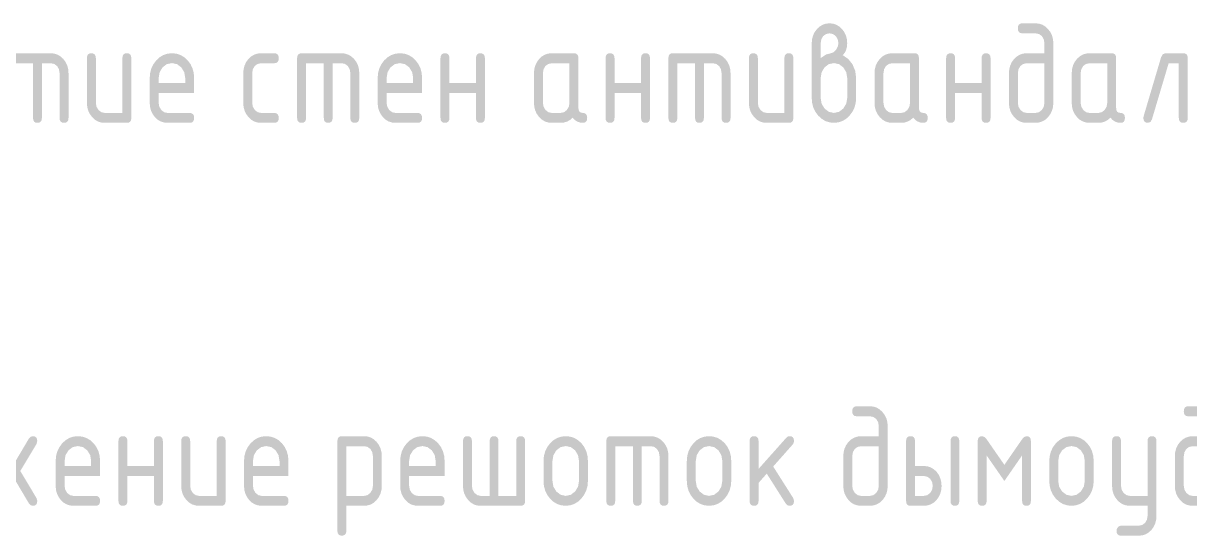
# Model space of a CAD drawing. Header units: millimetres. Extents: x 0 to 1189, y 0 to 841.
# Drawn here: x 1032.83 to 1068.28, y 81.07 to 96.65 of the extents above; entities that cross this region are included whole.
import ezdxf

# ---------------------------------------------------------------- set-up
doc = ezdxf.new("R2010")
doc.units = ezdxf.units.MM

msp = doc.modelspace()

# ---------------------------------------------------------------- hatches: boundary and pattern name
h = msp.add_hatch(color=7)
h.paths.add_polyline_path([(1057.066513, 95.593999), (1057.230086, 95.704725), (1057.379603, 95.742276), (1057.460908, 95.769768), (1057.533944, 95.84811), (1057.58817, 95.947604), (1057.605602, 96.047098), (1057.585758, 96.164645), (1057.526227, 96.263175), (1057.43879, 96.32746), (1057.334404, 96.347511), (1057.229535, 96.325807), (1057.14203, 96.263175), (1057.085875, 96.164645), (1057.066513, 96.047098)])
h.paths.add_polyline_path([(1057.737342, 95.682745), (1057.904636, 95.568712), (1058.03555, 95.40383), (1058.116992, 95.204152), (1058.14469, 94.988765), (1058.14469, 94.379121), (1058.131961, 94.228544), (1058.094116, 94.088562), (1058.031674, 93.960464), (1057.94515, 93.845545), (1057.842693, 93.748858), (1057.728661, 93.68018), (1057.604086, 93.639201), (1057.470003, 93.62561), (1057.334163, 93.639201), (1057.209278, 93.68018), (1057.095142, 93.748858), (1056.991548, 93.845545), (1056.90499, 93.962325), (1056.843547, 94.090215), (1056.806908, 94.229165), (1056.794764, 94.379121), (1056.794764, 96.047098), (1056.804686, 96.169261), (1056.834452, 96.281916), (1056.884061, 96.385062), (1056.953514, 96.4787), (1057.036205, 96.554199), (1057.126802, 96.608511), (1057.225978, 96.641326), (1057.334404, 96.652333), (1057.443114, 96.641265), (1057.543452, 96.608029), (1057.635316, 96.552571), (1057.718601, 96.474841), (1057.785823, 96.383434), (1057.834287, 96.281434), (1057.863631, 96.169201), (1057.873492, 96.047098), (1057.865009, 95.938311), (1057.839524, 95.841151), (1057.796985, 95.755876)])
h.paths.add_polyline_path([(1057.873492, 94.383531), (1057.873492, 94.988765), (1057.844622, 95.162329), (1057.756635, 95.310675), (1057.625928, 95.409549), (1057.470003, 95.441864), (1057.314078, 95.409549), (1057.183371, 95.310675), (1057.095176, 95.162329), (1057.066513, 94.988765), (1057.066513, 94.383531), (1057.095176, 94.206659), (1057.183371, 94.061621), (1057.314078, 93.960542), (1057.470003, 93.926022), (1057.625928, 93.960542), (1057.756635, 94.061621), (1057.844622, 94.208106)])
h = msp.add_hatch(color=7)
h.paths.add_polyline_path([(1064.139089, 96.047098), (1064.139089, 94.230844), (1064.129176, 94.108681), (1064.099471, 93.996026), (1064.050025, 93.89288), (1063.98089, 93.799242), (1063.897424, 93.722115), (1063.805948, 93.667984), (1063.706721, 93.636074), (1063.600001, 93.62561), (1063.328803, 93.62561), (1063.219834, 93.636074), (1063.119754, 93.667984), (1063.028976, 93.722115), (1062.947913, 93.799242), (1062.87846, 93.89288), (1062.82885, 93.996026), (1062.799085, 94.108681), (1062.789163, 94.230844), (1062.789163, 95.137042), (1062.799085, 95.259205), (1062.82885, 95.37186), (1062.87846, 95.475006), (1062.947913, 95.568643), (1063.030604, 95.64391), (1063.121201, 95.698248), (1063.220377, 95.731192), (1063.328803, 95.742276), (1063.867891, 95.742276), (1063.867891, 96.047098), (1063.84853, 96.164645), (1063.792375, 96.263175), (1063.704663, 96.325807), (1063.600001, 96.347511), (1063.192653, 96.347511), (1063.135559, 96.357028), (1063.09433, 96.385613), (1063.069327, 96.433319), (1063.060912, 96.500197), (1063.069327, 96.566757), (1063.09433, 96.614299), (1063.135559, 96.642824), (1063.192653, 96.652333), (1063.600001, 96.652333), (1063.708892, 96.641265), (1063.808842, 96.608029), (1063.899595, 96.552571), (1063.98089, 96.474841), (1064.050025, 96.383434), (1064.099471, 96.281434), (1064.129176, 96.169201)])
h.paths.add_polyline_path([(1063.867891, 94.230844), (1063.867891, 95.437454), (1063.328803, 95.437454), (1063.223934, 95.415681), (1063.136429, 95.352567), (1063.080274, 95.254313), (1063.060912, 95.137042), (1063.060912, 94.230844), (1063.080756, 94.115227), (1063.140287, 94.015319), (1063.22731, 93.948346), (1063.328803, 93.926022), (1063.600001, 93.926022), (1063.702665, 93.948346), (1063.787965, 94.015319), (1063.847979, 94.113573)])
h = msp.add_hatch(color=7)
h.dxf.hatch_style = 2
h.paths.add_polyline_path([(1032.450966, 95.742276), (1033.664742, 95.742276), (1033.773082, 95.731192), (1033.872068, 95.698248), (1033.962476, 95.64391), (1034.045081, 95.568643), (1034.114534, 95.475006), (1034.164143, 95.37186), (1034.193909, 95.259205), (1034.203831, 95.137042), (1034.203831, 93.773887), (1034.195347, 93.707698), (1034.169862, 93.661508), (1034.127324, 93.634438), (1034.067681, 93.62561), (1034.008356, 93.634438), (1033.965982, 93.661508), (1033.940557, 93.707698), (1033.932082, 93.773887), (1033.932082, 95.137042), (1033.91272, 95.254313), (1033.856565, 95.352567), (1033.769129, 95.417335), (1033.664742, 95.437454), (1033.393545, 95.437454), (1033.393545, 93.773887), (1033.385061, 93.707698), (1033.359576, 93.661508), (1033.317038, 93.634438), (1033.257394, 93.62561), (1033.200301, 93.634438), (1033.159071, 93.661508), (1033.134069, 93.707698), (1033.125654, 93.773887), (1033.125654, 95.437454), (1032.586565, 95.437454), (1032.586565, 93.773887), (1032.57809, 93.707698), (1032.552666, 93.661508), (1032.510291, 93.634438), (1032.450966, 93.62561), (1032.391323, 93.634438), (1032.348785, 93.661508), (1032.3233, 93.707698), (1032.314816, 93.773887), (1032.314816, 95.593999), (1032.3233, 95.658328), (1032.348785, 95.704725), (1032.391323, 95.732828)])
h = msp.add_hatch(color=7)
h.dxf.hatch_style = 2
h.paths.add_polyline_path([(1036.112943, 95.593999), (1036.112943, 93.773887), (1036.10446, 93.707698), (1036.078974, 93.661508), (1036.036436, 93.634438), (1035.976793, 93.62561), (1035.302657, 93.62561), (1035.193688, 93.636074), (1035.093608, 93.667984), (1035.00283, 93.722115), (1034.921767, 93.799242), (1034.852314, 93.89226), (1034.802704, 93.994373), (1034.772939, 94.106821), (1034.763017, 94.230844), (1034.763017, 95.593999), (1034.7715, 95.658328), (1034.796986, 95.704725), (1034.839524, 95.732828), (1034.899167, 95.742276), (1034.958492, 95.732828), (1035.000866, 95.704725), (1035.026291, 95.658328), (1035.034766, 95.593999), (1035.034766, 94.230844), (1035.05461, 94.115227), (1035.114141, 94.015319), (1035.201164, 93.948346), (1035.302657, 93.926022), (1035.841745, 93.926022), (1035.841745, 95.593999), (1035.850212, 95.658328), (1035.875576, 95.704725), (1035.917787, 95.732828), (1035.976793, 95.742276), (1036.036436, 95.732828), (1036.078974, 95.704725), (1036.10446, 95.658328)])
h = msp.add_hatch(color=7)
h.paths.add_polyline_path([(1037.347129, 95.441864), (1037.191204, 95.409549), (1037.060497, 95.310675), (1036.972303, 95.163776), (1036.94364, 94.988765), (1036.94364, 94.836078), (1037.750619, 94.836078), (1037.750619, 94.988765), (1037.721749, 95.163776), (1037.633761, 95.310675), (1037.503054, 95.409549)])
h.paths.add_polyline_path([(1036.94364, 94.531808), (1036.94364, 94.230844), (1036.963484, 94.115227), (1037.023015, 94.015319), (1037.110038, 93.948346), (1037.21153, 93.926022), (1037.885667, 93.926022), (1037.94531, 93.916513), (1037.987848, 93.887988), (1038.013333, 93.840446), (1038.021817, 93.773887), (1038.013333, 93.707698), (1037.987848, 93.661508), (1037.94531, 93.634438), (1037.885667, 93.62561), (1037.21153, 93.62561), (1037.102562, 93.636074), (1037.002482, 93.667984), (1036.911704, 93.722115), (1036.830641, 93.799242), (1036.761188, 93.89226), (1036.711578, 93.994373), (1036.681813, 94.106821), (1036.671891, 94.230844), (1036.671891, 94.984355), (1036.684035, 95.136861), (1036.720673, 95.277119), (1036.782116, 95.405492), (1036.868674, 95.522341), (1036.972269, 95.619028), (1037.086405, 95.687706), (1037.211289, 95.728685), (1037.347129, 95.742276), (1037.482892, 95.728746), (1037.607647, 95.688188), (1037.721758, 95.620656), (1037.825584, 95.5262), (1037.912056, 95.40967), (1037.97331, 95.28146), (1038.009759, 95.141262), (1038.021817, 94.988765), (1038.021817, 94.531808)])
h = msp.add_hatch(color=7)
h.dxf.hatch_style = 2
h.paths.add_polyline_path([(1039.787199, 95.137042), (1039.787199, 94.230844), (1039.807043, 94.115227), (1039.866574, 94.015319), (1039.953597, 93.948346), (1040.05509, 93.926022), (1040.458028, 93.926022), (1040.517671, 93.916513), (1040.56021, 93.887988), (1040.585695, 93.840446), (1040.594178, 93.773887), (1040.585695, 93.707698), (1040.56021, 93.661508), (1040.517671, 93.634438), (1040.458028, 93.62561), (1040.05509, 93.62561), (1039.946122, 93.636074), (1039.846041, 93.667984), (1039.755263, 93.722115), (1039.6742, 93.799242), (1039.604747, 93.89226), (1039.555138, 93.994373), (1039.525372, 94.106821), (1039.51545, 94.230844), (1039.51545, 95.137042), (1039.525372, 95.259205), (1039.555138, 95.37186), (1039.604747, 95.475006), (1039.6742, 95.568643), (1039.755263, 95.64391), (1039.846041, 95.698248), (1039.946122, 95.731192), (1040.05509, 95.742276), (1040.458028, 95.742276), (1040.517671, 95.732768), (1040.56021, 95.704242), (1040.585695, 95.6567), (1040.594178, 95.590141), (1040.585695, 95.523263), (1040.56021, 95.475557), (1040.517671, 95.446971), (1040.458028, 95.437454), (1040.05509, 95.437454), (1039.950221, 95.415681), (1039.862716, 95.352567), (1039.806561, 95.254313)])
h = msp.add_hatch(color=7)
h.dxf.hatch_style = 2
h.paths.add_polyline_path([(1041.288925, 95.742276), (1042.502701, 95.742276), (1042.611041, 95.731192), (1042.710027, 95.698248), (1042.800435, 95.64391), (1042.883039, 95.568643), (1042.952493, 95.475006), (1043.002102, 95.37186), (1043.031868, 95.259205), (1043.041789, 95.137042), (1043.041789, 93.773887), (1043.033306, 93.707698), (1043.007821, 93.661508), (1042.965282, 93.634438), (1042.905639, 93.62561), (1042.846315, 93.634438), (1042.80394, 93.661508), (1042.778515, 93.707698), (1042.77004, 93.773887), (1042.77004, 95.137042), (1042.750679, 95.254313), (1042.694524, 95.352567), (1042.607087, 95.417335), (1042.502701, 95.437454), (1042.231503, 95.437454), (1042.231503, 93.773887), (1042.223019, 93.707698), (1042.197534, 93.661508), (1042.154996, 93.634438), (1042.095353, 93.62561), (1042.038259, 93.634438), (1041.99703, 93.661508), (1041.972027, 93.707698), (1041.963612, 93.773887), (1041.963612, 95.437454), (1041.424524, 95.437454), (1041.424524, 93.773887), (1041.416049, 93.707698), (1041.390624, 93.661508), (1041.348249, 93.634438), (1041.288925, 93.62561), (1041.229282, 93.634438), (1041.186743, 93.661508), (1041.161258, 93.707698), (1041.152775, 93.773887), (1041.152775, 95.593999), (1041.161258, 95.658328), (1041.186743, 95.704725), (1041.229282, 95.732828)])
h = msp.add_hatch(color=7)
h.paths.add_polyline_path([(1044.276214, 95.441864), (1044.120289, 95.409549), (1043.989582, 95.310675), (1043.901388, 95.163776), (1043.872724, 94.988765), (1043.872724, 94.836078), (1044.679704, 94.836078), (1044.679704, 94.988765), (1044.650834, 95.163776), (1044.562846, 95.310675), (1044.432139, 95.409549)])
h.paths.add_polyline_path([(1043.872724, 94.531808), (1043.872724, 94.230844), (1043.892568, 94.115227), (1043.952099, 94.015319), (1044.039123, 93.948346), (1044.140615, 93.926022), (1044.814751, 93.926022), (1044.874395, 93.916513), (1044.916933, 93.887988), (1044.942418, 93.840446), (1044.950902, 93.773887), (1044.942418, 93.707698), (1044.916933, 93.661508), (1044.874395, 93.634438), (1044.814751, 93.62561), (1044.140615, 93.62561), (1044.031647, 93.636074), (1043.931567, 93.667984), (1043.840788, 93.722115), (1043.759725, 93.799242), (1043.690272, 93.89226), (1043.640663, 93.994373), (1043.610897, 94.106821), (1043.600975, 94.230844), (1043.600975, 94.984355), (1043.613119, 95.136861), (1043.649758, 95.277119), (1043.711201, 95.405492), (1043.797759, 95.522341), (1043.901353, 95.619028), (1044.015489, 95.687706), (1044.140374, 95.728685), (1044.276214, 95.742276), (1044.411977, 95.728746), (1044.536732, 95.688188), (1044.650842, 95.620656), (1044.754669, 95.5262), (1044.841141, 95.40967), (1044.902395, 95.28146), (1044.938844, 95.141262), (1044.950902, 94.988765), (1044.950902, 94.531808)])
h = msp.add_hatch(color=7)
h.dxf.hatch_style = 2
h.paths.add_polyline_path([(1045.781598, 94.531808), (1045.781598, 93.773887), (1045.773123, 93.707698), (1045.747698, 93.661508), (1045.705324, 93.634438), (1045.645999, 93.62561), (1045.586356, 93.634438), (1045.543818, 93.661508), (1045.518333, 93.707698), (1045.509849, 93.773887), (1045.509849, 95.593999), (1045.518333, 95.658328), (1045.543818, 95.704725), (1045.586356, 95.732828), (1045.645999, 95.742276), (1045.705324, 95.732828), (1045.747698, 95.704725), (1045.773123, 95.658328), (1045.781598, 95.593999), (1045.781598, 94.836078), (1046.588577, 94.836078), (1046.588577, 95.593999), (1046.597044, 95.658328), (1046.622408, 95.704725), (1046.664619, 95.732828), (1046.723625, 95.742276), (1046.783268, 95.732828), (1046.825807, 95.704725), (1046.851292, 95.658328), (1046.859775, 95.593999), (1046.859775, 93.773887), (1046.851292, 93.707698), (1046.825807, 93.661508), (1046.783268, 93.634438), (1046.723625, 93.62561), (1046.664619, 93.634438), (1046.622408, 93.661508), (1046.597044, 93.707698), (1046.588577, 93.773887), (1046.588577, 94.531808)])
h = msp.add_hatch(color=7)
h.paths.add_polyline_path([(1049.430893, 95.437454), (1048.891804, 95.437454), (1048.786936, 95.415681), (1048.69943, 95.352567), (1048.643275, 95.254313), (1048.623914, 95.137042), (1048.623914, 94.230844), (1048.643757, 94.115227), (1048.703289, 94.015319), (1048.790312, 93.948346), (1048.891804, 93.926022), (1049.163002, 93.926022), (1049.265666, 93.948346), (1049.350967, 94.015319), (1049.41098, 94.113573), (1049.430893, 94.230844)])
h.paths.add_polyline_path([(1049.96943, 93.773887), (1049.961093, 93.707698), (1049.936219, 93.661508), (1049.895016, 93.634438), (1049.83769, 93.62561), (1049.746584, 93.635187), (1049.664884, 93.664195), (1049.592278, 93.713046), (1049.528458, 93.782155), (1049.448721, 93.713046), (1049.36144, 93.664195), (1049.266303, 93.635187), (1049.163002, 93.62561), (1048.891804, 93.62561), (1048.782836, 93.636074), (1048.682756, 93.667984), (1048.591978, 93.722115), (1048.510914, 93.799242), (1048.441461, 93.89226), (1048.391852, 93.994373), (1048.362086, 94.106821), (1048.352164, 94.230844), (1048.352164, 95.137042), (1048.362086, 95.259205), (1048.391852, 95.37186), (1048.441461, 95.475006), (1048.510914, 95.568643), (1048.591978, 95.64391), (1048.682756, 95.698248), (1048.782836, 95.731192), (1048.891804, 95.742276), (1049.565941, 95.742276), (1049.625584, 95.732828), (1049.668122, 95.704725), (1049.693607, 95.658328), (1049.702091, 95.593999), (1049.702091, 94.078709), (1049.710566, 94.011831), (1049.73599, 93.964125), (1049.778365, 93.935539), (1049.83769, 93.926022), (1049.895016, 93.916513), (1049.936219, 93.887988), (1049.961093, 93.840446)])
h = msp.add_hatch(color=7)
h.dxf.hatch_style = 2
h.paths.add_polyline_path([(1050.800565, 94.531808), (1050.800565, 93.773887), (1050.79209, 93.707698), (1050.766665, 93.661508), (1050.724291, 93.634438), (1050.664966, 93.62561), (1050.605323, 93.634438), (1050.562785, 93.661508), (1050.537299, 93.707698), (1050.528816, 93.773887), (1050.528816, 95.593999), (1050.537299, 95.658328), (1050.562785, 95.704725), (1050.605323, 95.732828), (1050.664966, 95.742276), (1050.724291, 95.732828), (1050.766665, 95.704725), (1050.79209, 95.658328), (1050.800565, 95.593999), (1050.800565, 94.836078), (1051.607544, 94.836078), (1051.607544, 95.593999), (1051.616011, 95.658328), (1051.641375, 95.704725), (1051.683586, 95.732828), (1051.742592, 95.742276), (1051.802235, 95.732828), (1051.844773, 95.704725), (1051.870259, 95.658328), (1051.878742, 95.593999), (1051.878742, 93.773887), (1051.870259, 93.707698), (1051.844773, 93.661508), (1051.802235, 93.634438), (1051.742592, 93.62561), (1051.683586, 93.634438), (1051.641375, 93.661508), (1051.616011, 93.707698), (1051.607544, 93.773887), (1051.607544, 94.531808)])
h = msp.add_hatch(color=7)
h.dxf.hatch_style = 2
h.paths.add_polyline_path([(1052.57384, 95.742276), (1053.787616, 95.742276), (1053.895956, 95.731192), (1053.994942, 95.698248), (1054.08535, 95.64391), (1054.167954, 95.568643), (1054.237408, 95.475006), (1054.287017, 95.37186), (1054.316783, 95.259205), (1054.326704, 95.137042), (1054.326704, 93.773887), (1054.318221, 93.707698), (1054.292736, 93.661508), (1054.250197, 93.634438), (1054.190554, 93.62561), (1054.13123, 93.634438), (1054.088855, 93.661508), (1054.06343, 93.707698), (1054.054955, 93.773887), (1054.054955, 95.137042), (1054.035594, 95.254313), (1053.979439, 95.352567), (1053.892002, 95.417335), (1053.787616, 95.437454), (1053.516418, 95.437454), (1053.516418, 93.773887), (1053.507934, 93.707698), (1053.482449, 93.661508), (1053.439911, 93.634438), (1053.380268, 93.62561), (1053.323174, 93.634438), (1053.281945, 93.661508), (1053.256942, 93.707698), (1053.248527, 93.773887), (1053.248527, 95.437454), (1052.709439, 95.437454), (1052.709439, 93.773887), (1052.700964, 93.707698), (1052.675539, 93.661508), (1052.633164, 93.634438), (1052.57384, 93.62561), (1052.514197, 93.634438), (1052.471658, 93.661508), (1052.446173, 93.707698), (1052.43769, 93.773887), (1052.43769, 95.593999), (1052.446173, 95.658328), (1052.471658, 95.704725), (1052.514197, 95.732828)])
h = msp.add_hatch(color=7)
h.dxf.hatch_style = 2
h.paths.add_polyline_path([(1056.235817, 95.593999), (1056.235817, 93.773887), (1056.227333, 93.707698), (1056.201848, 93.661508), (1056.15931, 93.634438), (1056.099666, 93.62561), (1055.42553, 93.62561), (1055.316562, 93.636074), (1055.216482, 93.667984), (1055.125703, 93.722115), (1055.04464, 93.799242), (1054.975187, 93.89226), (1054.925578, 93.994373), (1054.895812, 94.106821), (1054.88589, 94.230844), (1054.88589, 95.593999), (1054.894374, 95.658328), (1054.919859, 95.704725), (1054.962397, 95.732828), (1055.02204, 95.742276), (1055.081365, 95.732828), (1055.12374, 95.704725), (1055.149165, 95.658328), (1055.157639, 95.593999), (1055.157639, 94.230844), (1055.177483, 94.115227), (1055.237014, 94.015319), (1055.324038, 93.948346), (1055.42553, 93.926022), (1055.964619, 93.926022), (1055.964619, 95.593999), (1055.973085, 95.658328), (1055.998449, 95.704725), (1056.04066, 95.732828), (1056.099666, 95.742276), (1056.15931, 95.732828), (1056.201848, 95.704725), (1056.227333, 95.658328)])
h = msp.add_hatch(color=7)
h.paths.add_polyline_path([(1059.782366, 95.437454), (1059.243278, 95.437454), (1059.138409, 95.415681), (1059.050903, 95.352567), (1058.994748, 95.254313), (1058.975387, 95.137042), (1058.975387, 94.230844), (1058.995231, 94.115227), (1059.054762, 94.015319), (1059.141785, 93.948346), (1059.243278, 93.926022), (1059.514475, 93.926022), (1059.617139, 93.948346), (1059.70244, 94.015319), (1059.762453, 94.113573), (1059.782366, 94.230844)])
h.paths.add_polyline_path([(1060.320903, 93.773887), (1060.312566, 93.707698), (1060.287693, 93.661508), (1060.246489, 93.634438), (1060.189163, 93.62561), (1060.098057, 93.635187), (1060.016357, 93.664195), (1059.943752, 93.713046), (1059.879931, 93.782155), (1059.800194, 93.713046), (1059.712913, 93.664195), (1059.617777, 93.635187), (1059.514475, 93.62561), (1059.243278, 93.62561), (1059.134309, 93.636074), (1059.034229, 93.667984), (1058.943451, 93.722115), (1058.862388, 93.799242), (1058.792935, 93.89226), (1058.743325, 93.994373), (1058.71356, 94.106821), (1058.703638, 94.230844), (1058.703638, 95.137042), (1058.71356, 95.259205), (1058.743325, 95.37186), (1058.792935, 95.475006), (1058.862388, 95.568643), (1058.943451, 95.64391), (1059.034229, 95.698248), (1059.134309, 95.731192), (1059.243278, 95.742276), (1059.917414, 95.742276), (1059.977057, 95.732828), (1060.019595, 95.704725), (1060.04508, 95.658328), (1060.053564, 95.593999), (1060.053564, 94.078709), (1060.062039, 94.011831), (1060.087464, 93.964125), (1060.129838, 93.935539), (1060.189163, 93.926022), (1060.246489, 93.916513), (1060.287693, 93.887988), (1060.312566, 93.840446)])
h = msp.add_hatch(color=7)
h.dxf.hatch_style = 2
h.paths.add_polyline_path([(1061.152038, 94.531808), (1061.152038, 93.773887), (1061.143563, 93.707698), (1061.118139, 93.661508), (1061.075764, 93.634438), (1061.016439, 93.62561), (1060.956796, 93.634438), (1060.914258, 93.661508), (1060.888773, 93.707698), (1060.880289, 93.773887), (1060.880289, 95.593999), (1060.888773, 95.658328), (1060.914258, 95.704725), (1060.956796, 95.732828), (1061.016439, 95.742276), (1061.075764, 95.732828), (1061.118139, 95.704725), (1061.143563, 95.658328), (1061.152038, 95.593999), (1061.152038, 94.836078), (1061.959018, 94.836078), (1061.959018, 95.593999), (1061.967484, 95.658328), (1061.992848, 95.704725), (1062.035059, 95.732828), (1062.094065, 95.742276), (1062.153709, 95.732828), (1062.196247, 95.704725), (1062.221732, 95.658328), (1062.230215, 95.593999), (1062.230215, 93.773887), (1062.221732, 93.707698), (1062.196247, 93.661508), (1062.153709, 93.634438), (1062.094065, 93.62561), (1062.035059, 93.634438), (1061.992848, 93.661508), (1061.967484, 93.707698), (1061.959018, 93.773887), (1061.959018, 94.531808)])
h = msp.add_hatch(color=7)
h.paths.add_polyline_path([(1065.776765, 95.437454), (1065.237676, 95.437454), (1065.132808, 95.415681), (1065.045302, 95.352567), (1064.989147, 95.254313), (1064.969786, 95.137042), (1064.969786, 94.230844), (1064.98963, 94.115227), (1065.049161, 94.015319), (1065.136184, 93.948346), (1065.237676, 93.926022), (1065.508874, 93.926022), (1065.611538, 93.948346), (1065.696839, 94.015319), (1065.756852, 94.113573), (1065.776765, 94.230844)])
h.paths.add_polyline_path([(1066.315302, 93.773887), (1066.306965, 93.707698), (1066.282092, 93.661508), (1066.240888, 93.634438), (1066.183562, 93.62561), (1066.092456, 93.635187), (1066.010756, 93.664195), (1065.938151, 93.713046), (1065.87433, 93.782155), (1065.794593, 93.713046), (1065.707312, 93.664195), (1065.612176, 93.635187), (1065.508874, 93.62561), (1065.237676, 93.62561), (1065.128708, 93.636074), (1065.028628, 93.667984), (1064.93785, 93.722115), (1064.856787, 93.799242), (1064.787334, 93.89226), (1064.737724, 93.994373), (1064.707959, 94.106821), (1064.698037, 94.230844), (1064.698037, 95.137042), (1064.707959, 95.259205), (1064.737724, 95.37186), (1064.787334, 95.475006), (1064.856787, 95.568643), (1064.93785, 95.64391), (1065.028628, 95.698248), (1065.128708, 95.731192), (1065.237676, 95.742276), (1065.911813, 95.742276), (1065.971456, 95.732828), (1066.013994, 95.704725), (1066.039479, 95.658328), (1066.047963, 95.593999), (1066.047963, 94.078709), (1066.056438, 94.011831), (1066.081863, 93.964125), (1066.124237, 93.935539), (1066.183562, 93.926022), (1066.240888, 93.916513), (1066.282092, 93.887988), (1066.306965, 93.840446)])
h = msp.add_hatch(color=7)
h.dxf.hatch_style = 2
h.paths.add_polyline_path([(1067.549927, 95.742276), (1068.088464, 95.742276), (1068.148107, 95.732828), (1068.190646, 95.704725), (1068.216131, 95.658328), (1068.224614, 95.593999), (1068.224614, 93.773887), (1068.216131, 93.707698), (1068.190646, 93.661508), (1068.148107, 93.634438), (1068.088464, 93.62561), (1068.029458, 93.634438), (1067.987247, 93.661508), (1067.961883, 93.707698), (1067.953416, 93.773887), (1067.953416, 95.437454), (1067.644185, 95.437454), (1067.134862, 93.727033), (1067.0898, 93.650897), (1067.010838, 93.62561), (1066.951195, 93.635118), (1066.908657, 93.663643), (1066.883172, 93.711186), (1066.874688, 93.777745), (1066.882956, 93.824598), (1067.414328, 95.619355), (1067.467658, 95.712648)])
h = msp.add_hatch(color=7)
h.paths.add_polyline_path([(1059.104485, 84.398351), (1059.104485, 82.582097), (1059.094572, 82.459934), (1059.064867, 82.347279), (1059.015421, 82.244133), (1058.946287, 82.150495), (1058.862821, 82.073368), (1058.771345, 82.019237), (1058.672117, 81.987327), (1058.565397, 81.976862), (1058.294199, 81.976862), (1058.185231, 81.987327), (1058.085151, 82.019237), (1057.994372, 82.073368), (1057.913309, 82.150495), (1057.843856, 82.244133), (1057.794247, 82.347279), (1057.764481, 82.459934), (1057.754559, 82.582097), (1057.754559, 83.488295), (1057.764481, 83.610458), (1057.794247, 83.723112), (1057.843856, 83.826258), (1057.913309, 83.919896), (1057.996, 83.995163), (1058.086598, 84.049501), (1058.185773, 84.082444), (1058.294199, 84.093529), (1058.833287, 84.093529), (1058.833287, 84.398351), (1058.813926, 84.515898), (1058.757771, 84.614427), (1058.670059, 84.677059), (1058.565397, 84.698763), (1058.158049, 84.698763), (1058.100955, 84.70828), (1058.059726, 84.736866), (1058.034723, 84.784572), (1058.026308, 84.85145), (1058.034723, 84.918009), (1058.059726, 84.965551), (1058.100955, 84.994077), (1058.158049, 85.003585), (1058.565397, 85.003585), (1058.674288, 84.992518), (1058.774239, 84.959281), (1058.864991, 84.903824), (1058.946287, 84.826094), (1059.015421, 84.734687), (1059.064867, 84.632686), (1059.094572, 84.520454)])
h.paths.add_polyline_path([(1058.833287, 82.582097), (1058.833287, 83.788707), (1058.294199, 83.788707), (1058.18933, 83.766934), (1058.101825, 83.70382), (1058.04567, 83.605566), (1058.026308, 83.488295), (1058.026308, 82.582097), (1058.046152, 82.466479), (1058.105683, 82.366571), (1058.192706, 82.299599), (1058.294199, 82.277275), (1058.565397, 82.277275), (1058.668061, 82.299599), (1058.753361, 82.366571), (1058.813375, 82.464826)])
h = msp.add_hatch(color=7)
h.paths.add_polyline_path([(1069.182748, 84.398351), (1069.182748, 82.582097), (1069.172835, 82.459934), (1069.14313, 82.347279), (1069.093684, 82.244133), (1069.02455, 82.150495), (1068.941084, 82.073368), (1068.849608, 82.019237), (1068.75038, 81.987327), (1068.64366, 81.976862), (1068.372462, 81.976862), (1068.263494, 81.987327), (1068.163414, 82.019237), (1068.072635, 82.073368), (1067.991572, 82.150495), (1067.922119, 82.244133), (1067.87251, 82.347279), (1067.842744, 82.459934), (1067.832822, 82.582097), (1067.832822, 83.488295), (1067.842744, 83.610458), (1067.87251, 83.723112), (1067.922119, 83.826258), (1067.991572, 83.919896), (1068.074263, 83.995163), (1068.164861, 84.049501), (1068.264036, 84.082444), (1068.372462, 84.093529), (1068.911551, 84.093529), (1068.911551, 84.398351), (1068.892189, 84.515898), (1068.836034, 84.614427), (1068.748322, 84.677059), (1068.64366, 84.698763), (1068.236312, 84.698763), (1068.179218, 84.70828), (1068.137989, 84.736866), (1068.112986, 84.784572), (1068.104571, 84.85145), (1068.112986, 84.918009), (1068.137989, 84.965551), (1068.179218, 84.994077), (1068.236312, 85.003585), (1068.64366, 85.003585), (1068.752551, 84.992518), (1068.852502, 84.959281), (1068.943254, 84.903824), (1069.02455, 84.826094), (1069.093684, 84.734687), (1069.14313, 84.632686), (1069.172835, 84.520454)])
h.paths.add_polyline_path([(1068.911551, 82.582097), (1068.911551, 83.788707), (1068.372462, 83.788707), (1068.267593, 83.766934), (1068.180088, 83.70382), (1068.123933, 83.605566), (1068.104571, 83.488295), (1068.104571, 82.582097), (1068.124415, 82.466479), (1068.183946, 82.366571), (1068.27097, 82.299599), (1068.372462, 82.277275), (1068.64366, 82.277275), (1068.746324, 82.299599), (1068.831624, 82.366571), (1068.891638, 82.464826)])
h = msp.add_hatch(color=7)
h.dxf.hatch_style = 2
h.paths.add_polyline_path([(1032.175831, 82.988894), (1031.614143, 82.040252), (1031.566118, 81.992641), (1031.501143, 81.976862), (1031.449674, 81.986922), (1031.406886, 82.019306), (1031.376018, 82.069122), (1031.364993, 82.125139), (1031.387593, 82.209475), (1031.881482, 83.035196), (1031.387593, 83.856506), (1031.364993, 83.945252), (1031.373477, 84.009581), (1031.398962, 84.055977), (1031.4415, 84.084081), (1031.501143, 84.093529), (1031.566118, 84.07775), (1031.614143, 84.030139), (1032.175831, 83.081498), (1032.175831, 83.945252), (1032.184246, 84.009581), (1032.209248, 84.055977), (1032.250478, 84.084081), (1032.307571, 84.093529), (1032.367215, 84.084081), (1032.409753, 84.055977), (1032.435238, 84.009581), (1032.443722, 83.945252), (1032.443722, 83.081498), (1033.004859, 84.030139), (1033.053297, 84.07775), (1033.117858, 84.093529), (1033.177501, 84.084081), (1033.220039, 84.055977), (1033.245524, 84.009581), (1033.254008, 83.945252), (1033.231408, 83.856506), (1032.737519, 83.035196), (1033.231408, 82.209475), (1033.254008, 82.125139), (1033.245524, 82.05895), (1033.220039, 82.01276), (1033.177501, 81.98569), (1033.117858, 81.976862), (1033.053297, 81.992641), (1033.004859, 82.040252), (1032.443722, 82.988894), (1032.443722, 82.125139), (1032.435238, 82.05895), (1032.409753, 82.01276), (1032.367215, 81.98569), (1032.307571, 81.976862), (1032.250478, 81.98569), (1032.209248, 82.01276), (1032.184246, 82.05895), (1032.175831, 82.125139)])
h = msp.add_hatch(color=7)
h.paths.add_polyline_path([(1034.4881, 83.793117), (1034.332175, 83.760802), (1034.201468, 83.661927), (1034.113274, 83.515028), (1034.084611, 83.340018), (1034.084611, 83.187331), (1034.89159, 83.187331), (1034.89159, 83.340018), (1034.86272, 83.515028), (1034.774732, 83.661927), (1034.644025, 83.760802)])
h.paths.add_polyline_path([(1034.084611, 82.88306), (1034.084611, 82.582097), (1034.104455, 82.466479), (1034.163986, 82.366571), (1034.251009, 82.299599), (1034.352501, 82.277275), (1035.026638, 82.277275), (1035.086281, 82.267766), (1035.128819, 82.239241), (1035.154304, 82.191698), (1035.162788, 82.125139), (1035.154304, 82.05895), (1035.128819, 82.01276), (1035.086281, 81.98569), (1035.026638, 81.976862), (1034.352501, 81.976862), (1034.243533, 81.987327), (1034.143453, 82.019237), (1034.052675, 82.073368), (1033.971612, 82.150495), (1033.902159, 82.243513), (1033.852549, 82.345625), (1033.822784, 82.458073), (1033.812862, 82.582097), (1033.812862, 83.335608), (1033.825006, 83.488114), (1033.861644, 83.628372), (1033.923088, 83.756745), (1034.009646, 83.873594), (1034.11324, 83.970281), (1034.227376, 84.038959), (1034.35226, 84.079938), (1034.4881, 84.093529), (1034.623863, 84.079998), (1034.748619, 84.039441), (1034.862729, 83.971908), (1034.966555, 83.877453), (1035.053027, 83.760922), (1035.114281, 83.632713), (1035.15073, 83.492515), (1035.162788, 83.340018), (1035.162788, 82.88306)])
h = msp.add_hatch(color=7)
h.dxf.hatch_style = 2
h.paths.add_polyline_path([(1035.993152, 82.88306), (1035.993152, 82.125139), (1035.984677, 82.05895), (1035.959253, 82.01276), (1035.916878, 81.98569), (1035.857553, 81.976862), (1035.79791, 81.98569), (1035.755372, 82.01276), (1035.729887, 82.05895), (1035.721403, 82.125139), (1035.721403, 83.945252), (1035.729887, 84.009581), (1035.755372, 84.055977), (1035.79791, 84.084081), (1035.857553, 84.093529), (1035.916878, 84.084081), (1035.959253, 84.055977), (1035.984677, 84.009581), (1035.993152, 83.945252), (1035.993152, 83.187331), (1036.800132, 83.187331), (1036.800132, 83.945252), (1036.808598, 84.009581), (1036.833962, 84.055977), (1036.876173, 84.084081), (1036.935179, 84.093529), (1036.994822, 84.084081), (1037.037361, 84.055977), (1037.062846, 84.009581), (1037.071329, 83.945252), (1037.071329, 82.125139), (1037.062846, 82.05895), (1037.037361, 82.01276), (1036.994822, 81.98569), (1036.935179, 81.976862), (1036.876173, 81.98569), (1036.833962, 82.01276), (1036.808598, 82.05895), (1036.800132, 82.125139), (1036.800132, 82.88306)])
h = msp.add_hatch(color=7)
h.dxf.hatch_style = 2
h.paths.add_polyline_path([(1038.979871, 83.945252), (1038.979871, 82.125139), (1038.971387, 82.05895), (1038.945902, 82.01276), (1038.903364, 81.98569), (1038.843721, 81.976862), (1038.169585, 81.976862), (1038.060616, 81.987327), (1037.960536, 82.019237), (1037.869758, 82.073368), (1037.788695, 82.150495), (1037.719242, 82.243513), (1037.669632, 82.345625), (1037.639867, 82.458073), (1037.629945, 82.582097), (1037.629945, 83.945252), (1037.638428, 84.009581), (1037.663913, 84.055977), (1037.706452, 84.084081), (1037.766095, 84.093529), (1037.825419, 84.084081), (1037.867794, 84.055977), (1037.893219, 84.009581), (1037.901694, 83.945252), (1037.901694, 82.582097), (1037.921538, 82.466479), (1037.981069, 82.366571), (1038.068092, 82.299599), (1038.169585, 82.277275), (1038.708673, 82.277275), (1038.708673, 83.945252), (1038.717139, 84.009581), (1038.742504, 84.055977), (1038.784715, 84.084081), (1038.843721, 84.093529), (1038.903364, 84.084081), (1038.945902, 84.055977), (1038.971387, 84.009581)])
h = msp.add_hatch(color=7)
h.paths.add_polyline_path([(1040.213725, 83.793117), (1040.0578, 83.760802), (1039.927093, 83.661927), (1039.838899, 83.515028), (1039.810235, 83.340018), (1039.810235, 83.187331), (1040.617215, 83.187331), (1040.617215, 83.340018), (1040.588345, 83.515028), (1040.500357, 83.661927), (1040.36965, 83.760802)])
h.paths.add_polyline_path([(1039.810235, 82.88306), (1039.810235, 82.582097), (1039.830079, 82.466479), (1039.88961, 82.366571), (1039.976634, 82.299599), (1040.078126, 82.277275), (1040.752262, 82.277275), (1040.811906, 82.267766), (1040.854444, 82.239241), (1040.879929, 82.191698), (1040.888413, 82.125139), (1040.879929, 82.05895), (1040.854444, 82.01276), (1040.811906, 81.98569), (1040.752262, 81.976862), (1040.078126, 81.976862), (1039.969158, 81.987327), (1039.869078, 82.019237), (1039.778299, 82.073368), (1039.697236, 82.150495), (1039.627783, 82.243513), (1039.578174, 82.345625), (1039.548408, 82.458073), (1039.538486, 82.582097), (1039.538486, 83.335608), (1039.55063, 83.488114), (1039.587269, 83.628372), (1039.648712, 83.756745), (1039.73527, 83.873594), (1039.838864, 83.970281), (1039.953, 84.038959), (1040.077885, 84.079938), (1040.213725, 84.093529), (1040.349488, 84.079998), (1040.474243, 84.039441), (1040.588353, 83.971908), (1040.69218, 83.877453), (1040.778652, 83.760922), (1040.839906, 83.632713), (1040.876355, 83.492515), (1040.888413, 83.340018), (1040.888413, 82.88306)])
h = msp.add_hatch(color=7)
h.paths.add_polyline_path([(1042.377013, 83.945252), (1042.385497, 84.009581), (1042.410982, 84.055977), (1042.45352, 84.084081), (1042.513163, 84.093529), (1043.187851, 84.093529), (1043.296742, 84.082444), (1043.396693, 84.049501), (1043.487445, 83.995163), (1043.568741, 83.919896), (1043.637875, 83.826258), (1043.687321, 83.723112), (1043.717026, 83.610458), (1043.726939, 83.488295), (1043.726939, 82.582097), (1043.717026, 82.459934), (1043.687321, 82.347279), (1043.637875, 82.244133), (1043.568741, 82.150495), (1043.487445, 82.073368), (1043.396693, 82.019237), (1043.296742, 81.987327), (1043.187851, 81.976862), (1042.648762, 81.976862), (1042.648762, 81.215083), (1042.640287, 81.150754), (1042.614863, 81.104357), (1042.572488, 81.076254), (1042.513163, 81.066806), (1042.45352, 81.076254), (1042.410982, 81.104357), (1042.385497, 81.150754), (1042.377013, 81.215083)])
h.paths.add_polyline_path([(1042.648762, 83.788707), (1042.648762, 82.277275), (1043.187851, 82.277275), (1043.290515, 82.299599), (1043.375815, 82.366571), (1043.435829, 82.464826), (1043.455742, 82.582097), (1043.455742, 83.488295), (1043.43638, 83.605566), (1043.380225, 83.70382), (1043.292513, 83.768588), (1043.187851, 83.788707)])
h = msp.add_hatch(color=7)
h.paths.add_polyline_path([(1044.960793, 83.793117), (1044.804868, 83.760802), (1044.674162, 83.661927), (1044.585967, 83.515028), (1044.557304, 83.340018), (1044.557304, 83.187331), (1045.364283, 83.187331), (1045.364283, 83.340018), (1045.335413, 83.515028), (1045.247425, 83.661927), (1045.116719, 83.760802)])
h.paths.add_polyline_path([(1044.557304, 82.88306), (1044.557304, 82.582097), (1044.577148, 82.466479), (1044.636679, 82.366571), (1044.723702, 82.299599), (1044.825195, 82.277275), (1045.499331, 82.277275), (1045.558974, 82.267766), (1045.601512, 82.239241), (1045.626997, 82.191698), (1045.635481, 82.125139), (1045.626997, 82.05895), (1045.601512, 82.01276), (1045.558974, 81.98569), (1045.499331, 81.976862), (1044.825195, 81.976862), (1044.716226, 81.987327), (1044.616146, 82.019237), (1044.525368, 82.073368), (1044.444305, 82.150495), (1044.374852, 82.243513), (1044.325242, 82.345625), (1044.295477, 82.458073), (1044.285555, 82.582097), (1044.285555, 83.335608), (1044.297699, 83.488114), (1044.334337, 83.628372), (1044.395781, 83.756745), (1044.482339, 83.873594), (1044.585933, 83.970281), (1044.700069, 84.038959), (1044.824953, 84.079938), (1044.960793, 84.093529), (1045.096556, 84.079998), (1045.221312, 84.039441), (1045.335422, 83.971908), (1045.439248, 83.877453), (1045.52572, 83.760922), (1045.586974, 83.632713), (1045.623423, 83.492515), (1045.635481, 83.340018), (1045.635481, 82.88306)])
h = msp.add_hatch(color=7)
h.dxf.hatch_style = 2
h.paths.add_polyline_path([(1047.946961, 81.976862), (1046.722161, 81.976862), (1046.618256, 81.987327), (1046.521794, 82.019237), (1046.433186, 82.073368), (1046.352846, 82.150495), (1046.283393, 82.243315), (1046.233784, 82.344041), (1046.204018, 82.452725), (1046.194096, 82.569419), (1046.194096, 83.945252), (1046.20258, 84.009581), (1046.228065, 84.055977), (1046.270603, 84.084081), (1046.330246, 84.093529), (1046.389571, 84.084081), (1046.431946, 84.055977), (1046.457371, 84.009581), (1046.465845, 83.945252), (1046.465845, 82.582097), (1046.485689, 82.466479), (1046.54522, 82.366571), (1046.632244, 82.299599), (1046.733736, 82.277275), (1047.004934, 82.277275), (1047.004934, 83.945252), (1047.013349, 84.009581), (1047.038351, 84.055977), (1047.079581, 84.084081), (1047.136674, 84.093529), (1047.196318, 84.084081), (1047.238856, 84.055977), (1047.264341, 84.009581), (1047.272825, 83.945252), (1047.272825, 82.277275), (1047.811362, 82.277275), (1047.811362, 83.945252), (1047.819837, 84.009581), (1047.845262, 84.055977), (1047.887636, 84.084081), (1047.946961, 84.093529), (1048.006604, 84.084081), (1048.049142, 84.055977), (1048.074628, 84.009581), (1048.083111, 83.945252), (1048.083111, 82.125139), (1048.074628, 82.05895), (1048.049142, 82.01276), (1048.006604, 81.98569)])
h = msp.add_hatch(color=7)
h.paths.add_polyline_path([(1048.641965, 82.730374), (1048.641965, 83.335608), (1048.654109, 83.488114), (1048.690747, 83.628372), (1048.752191, 83.756745), (1048.838749, 83.873594), (1048.942343, 83.970281), (1049.056479, 84.038959), (1049.181363, 84.079938), (1049.317203, 84.093529), (1049.452966, 84.079998), (1049.577722, 84.039441), (1049.691832, 83.971908), (1049.795658, 83.877453), (1049.88213, 83.760853), (1049.943384, 83.632162), (1049.979833, 83.490654), (1049.991891, 83.335608), (1049.991891, 82.730374), (1049.979161, 82.580417), (1049.941317, 82.441468), (1049.878875, 82.313577), (1049.792351, 82.196797), (1049.689894, 82.100111), (1049.575861, 82.031433), (1049.451287, 81.990453), (1049.317203, 81.976862), (1049.181363, 81.990453), (1049.056479, 82.031433), (1048.942343, 82.100111), (1048.838749, 82.196797), (1048.752191, 82.313577), (1048.690747, 82.441468), (1048.654109, 82.580417)])
h.paths.add_polyline_path([(1049.720693, 82.734783), (1049.720693, 83.340018), (1049.691823, 83.513582), (1049.603835, 83.661927), (1049.473128, 83.760802), (1049.317203, 83.793117), (1049.161278, 83.760802), (1049.030572, 83.661927), (1048.942377, 83.513582), (1048.913714, 83.340018), (1048.913714, 82.734783), (1048.942377, 82.557912), (1049.030572, 82.412874), (1049.161278, 82.311794), (1049.317203, 82.277275), (1049.473128, 82.311794), (1049.603835, 82.412874), (1049.691823, 82.559359)])
h = msp.add_hatch(color=7)
h.dxf.hatch_style = 2
h.paths.add_polyline_path([(1050.686656, 84.093529), (1051.900433, 84.093529), (1052.008772, 84.082444), (1052.107758, 84.049501), (1052.198166, 83.995163), (1052.280771, 83.919896), (1052.350224, 83.826258), (1052.399834, 83.723112), (1052.429599, 83.610458), (1052.439521, 83.488295), (1052.439521, 82.125139), (1052.431038, 82.05895), (1052.405552, 82.01276), (1052.363014, 81.98569), (1052.303371, 81.976862), (1052.244046, 81.98569), (1052.201672, 82.01276), (1052.176247, 82.05895), (1052.167772, 82.125139), (1052.167772, 83.488295), (1052.14841, 83.605566), (1052.092255, 83.70382), (1052.004819, 83.768588), (1051.900433, 83.788707), (1051.629235, 83.788707), (1051.629235, 82.125139), (1051.620751, 82.05895), (1051.595266, 82.01276), (1051.552728, 81.98569), (1051.493084, 81.976862), (1051.435991, 81.98569), (1051.394761, 82.01276), (1051.369759, 82.05895), (1051.361344, 82.125139), (1051.361344, 83.788707), (1050.822255, 83.788707), (1050.822255, 82.125139), (1050.81378, 82.05895), (1050.788356, 82.01276), (1050.745981, 81.98569), (1050.686656, 81.976862), (1050.627013, 81.98569), (1050.584475, 82.01276), (1050.55899, 82.05895), (1050.550506, 82.125139), (1050.550506, 83.945252), (1050.55899, 84.009581), (1050.584475, 84.055977), (1050.627013, 84.084081)])
h = msp.add_hatch(color=7)
h.paths.add_polyline_path([(1052.998375, 82.730374), (1052.998375, 83.335608), (1053.010519, 83.488114), (1053.047157, 83.628372), (1053.108601, 83.756745), (1053.195159, 83.873594), (1053.298753, 83.970281), (1053.412889, 84.038959), (1053.537773, 84.079938), (1053.673613, 84.093529), (1053.809376, 84.079998), (1053.934132, 84.039441), (1054.048242, 83.971908), (1054.152068, 83.877453), (1054.23854, 83.760853), (1054.299794, 83.632162), (1054.336243, 83.490654), (1054.348301, 83.335608), (1054.348301, 82.730374), (1054.335571, 82.580417), (1054.297727, 82.441468), (1054.235285, 82.313577), (1054.148761, 82.196797), (1054.046304, 82.100111), (1053.932271, 82.031433), (1053.807697, 81.990453), (1053.673613, 81.976862), (1053.537773, 81.990453), (1053.412889, 82.031433), (1053.298753, 82.100111), (1053.195159, 82.196797), (1053.108601, 82.313577), (1053.047157, 82.441468), (1053.010519, 82.580417)])
h.paths.add_polyline_path([(1054.077103, 82.734783), (1054.077103, 83.340018), (1054.048233, 83.513582), (1053.960245, 83.661927), (1053.829538, 83.760802), (1053.673613, 83.793117), (1053.517688, 83.760802), (1053.386982, 83.661927), (1053.298787, 83.513582), (1053.270124, 83.340018), (1053.270124, 82.734783), (1053.298787, 82.557912), (1053.386982, 82.412874), (1053.517688, 82.311794), (1053.673613, 82.277275), (1053.829538, 82.311794), (1053.960245, 82.412874), (1054.048233, 82.559359)])
h = msp.add_hatch(color=7)
h.dxf.hatch_style = 2
h.paths.add_polyline_path([(1055.178665, 83.098585), (1056.026986, 84.051085), (1056.068051, 84.083469), (1056.120692, 84.093529), (1056.180336, 84.084081), (1056.222874, 84.055977), (1056.248359, 84.009581), (1056.256842, 83.945252), (1056.246025, 83.887581), (1056.21495, 83.839419), (1055.623496, 83.170795), (1056.230384, 82.213885), (1056.256842, 82.125139), (1056.248359, 82.05895), (1056.222874, 82.01276), (1056.180336, 81.98569), (1056.120692, 81.976862), (1056.055993, 81.992641), (1056.008244, 82.040252), (1055.427263, 82.954718), (1055.178665, 82.671394), (1055.178665, 82.125139), (1055.17019, 82.05895), (1055.144766, 82.01276), (1055.102391, 81.98569), (1055.043066, 81.976862), (1054.983423, 81.98569), (1054.940885, 82.01276), (1054.9154, 82.05895), (1054.906916, 82.125139), (1054.906916, 83.945252), (1054.9154, 84.009581), (1054.940885, 84.055977), (1054.983423, 84.084081), (1055.043066, 84.093529), (1055.102391, 84.084081), (1055.144766, 84.055977), (1055.17019, 84.009581), (1055.178665, 83.945252)])
h = msp.add_hatch(color=7)
h.paths.add_polyline_path([(1060.741829, 82.582097), (1060.731967, 82.459934), (1060.702624, 82.347279), (1060.65416, 82.244133), (1060.586938, 82.150495), (1060.503652, 82.073368), (1060.411789, 82.019237), (1060.31145, 81.987327), (1060.20274, 81.976862), (1059.799251, 81.976862), (1059.739608, 81.98569), (1059.697069, 82.01276), (1059.671584, 82.05895), (1059.663101, 82.125139), (1059.663101, 83.945252), (1059.671584, 84.009581), (1059.697069, 84.055977), (1059.739608, 84.084081), (1059.799251, 84.093529), (1059.858575, 84.084081), (1059.90095, 84.055977), (1059.926375, 84.009581), (1059.93485, 83.945252), (1059.93485, 83.187331), (1060.20274, 83.187331), (1060.31145, 83.176333), (1060.411789, 83.143578), (1060.503652, 83.08943), (1060.586938, 83.014249), (1060.65416, 82.920526), (1060.702624, 82.81719), (1060.731967, 82.704346)])
h.paths.add_polyline_path([(1060.473938, 82.582097), (1060.454095, 82.699643), (1060.394563, 82.798173), (1060.307127, 82.861287), (1060.20274, 82.88306), (1059.93485, 82.88306), (1059.93485, 82.277275), (1060.20274, 82.277275), (1060.307127, 82.299599), (1060.394563, 82.366571), (1060.454095, 82.464826)])
h.paths.add_polyline_path([(1061.013027, 83.945252), (1061.021502, 84.009581), (1061.046927, 84.055977), (1061.089301, 84.084081), (1061.148626, 84.093529), (1061.205952, 84.084081), (1061.247156, 84.055977), (1061.272029, 84.009581), (1061.280366, 83.945252), (1061.280366, 82.125139), (1061.272029, 82.05895), (1061.247156, 82.01276), (1061.205952, 81.98569), (1061.148626, 81.976862), (1061.089301, 81.98569), (1061.046927, 82.01276), (1061.021502, 82.05895), (1061.013027, 82.125139)])
h = msp.add_hatch(color=7)
h.dxf.hatch_style = 2
h.paths.add_polyline_path([(1062.650258, 82.730374), (1062.111169, 83.509241), (1062.111169, 82.125139), (1062.102694, 82.05895), (1062.077269, 82.01276), (1062.034895, 81.98569), (1061.97557, 81.976862), (1061.915927, 81.98569), (1061.873389, 82.01276), (1061.847904, 82.05895), (1061.83942, 82.125139), (1061.83942, 83.945252), (1061.847904, 84.009581), (1061.873389, 84.055977), (1061.915927, 84.084081), (1061.97557, 84.093529), (1062.04337, 84.070722), (1062.111169, 84.000374), (1062.650258, 83.221506), (1063.189346, 84.000374), (1063.257146, 84.070722), (1063.324945, 84.093529), (1063.382272, 84.084081), (1063.423475, 84.055977), (1063.448348, 84.009581), (1063.456686, 83.945252), (1063.456686, 82.125139), (1063.448348, 82.05895), (1063.423475, 82.01276), (1063.382272, 81.98569), (1063.324945, 81.976862), (1063.265621, 81.98569), (1063.223246, 82.01276), (1063.197821, 82.05895), (1063.189346, 82.125139), (1063.189346, 83.509241)])
h = msp.add_hatch(color=7)
h.paths.add_polyline_path([(1064.015739, 82.730374), (1064.015739, 83.335608), (1064.027883, 83.488114), (1064.064522, 83.628372), (1064.125965, 83.756745), (1064.212523, 83.873594), (1064.316117, 83.970281), (1064.430253, 84.038959), (1064.555138, 84.079938), (1064.690978, 84.093529), (1064.826741, 84.079998), (1064.951496, 84.039441), (1065.065606, 83.971908), (1065.169433, 83.877453), (1065.255905, 83.760853), (1065.317158, 83.632162), (1065.353608, 83.490654), (1065.365665, 83.335608), (1065.365665, 82.730374), (1065.352936, 82.580417), (1065.315091, 82.441468), (1065.252649, 82.313577), (1065.166125, 82.196797), (1065.063668, 82.100111), (1064.949636, 82.031433), (1064.825061, 81.990453), (1064.690978, 81.976862), (1064.555138, 81.990453), (1064.430253, 82.031433), (1064.316117, 82.100111), (1064.212523, 82.196797), (1064.125965, 82.313577), (1064.064522, 82.441468), (1064.027883, 82.580417)])
h.paths.add_polyline_path([(1065.094467, 82.734783), (1065.094467, 83.340018), (1065.065598, 83.513582), (1064.97761, 83.661927), (1064.846903, 83.760802), (1064.690978, 83.793117), (1064.535053, 83.760802), (1064.404346, 83.661927), (1064.316152, 83.513582), (1064.287488, 83.340018), (1064.287488, 82.734783), (1064.316152, 82.557912), (1064.404346, 82.412874), (1064.535053, 82.311794), (1064.690978, 82.277275), (1064.846903, 82.311794), (1064.97761, 82.412874), (1065.065598, 82.559359)])
h = msp.add_hatch(color=7)
h.dxf.hatch_style = 2
h.paths.add_polyline_path([(1067.003009, 81.66763), (1067.003009, 81.976862), (1066.46392, 81.976862), (1066.354952, 81.987327), (1066.254872, 82.019237), (1066.164094, 82.073368), (1066.083031, 82.150495), (1066.013578, 82.244133), (1065.963968, 82.347279), (1065.934203, 82.459934), (1065.924281, 82.582097), (1065.924281, 83.945252), (1065.932764, 84.009581), (1065.958249, 84.055977), (1066.000788, 84.084081), (1066.060431, 84.093529), (1066.119755, 84.084081), (1066.16213, 84.055977), (1066.187555, 84.009581), (1066.19603, 83.945252), (1066.19603, 82.582097), (1066.215874, 82.466479), (1066.275405, 82.366571), (1066.362428, 82.299599), (1066.46392, 82.277275), (1067.003009, 82.277275), (1067.003009, 83.945252), (1067.011475, 84.009581), (1067.03684, 84.055977), (1067.079051, 84.084081), (1067.138057, 84.093529), (1067.1977, 84.084081), (1067.240238, 84.055977), (1067.265723, 84.009581), (1067.274207, 83.945252), (1067.274207, 81.67204), (1067.264354, 81.549877), (1067.235071, 81.437223), (1067.18677, 81.334076), (1067.119867, 81.240439), (1067.038261, 81.164939), (1066.947405, 81.110627), (1066.847558, 81.077813), (1066.738977, 81.066806), (1066.19603, 81.066806), (1066.136705, 81.076314), (1066.094331, 81.10484), (1066.068906, 81.152382), (1066.060431, 81.218941), (1066.069733, 81.273512), (1066.101772, 81.324775), (1066.14456, 81.359363), (1066.19603, 81.371628), (1066.735118, 81.371628), (1066.83978, 81.391678), (1066.927493, 81.455964), (1066.983648, 81.550842)])

doc.saveas('drawing.dxf')
